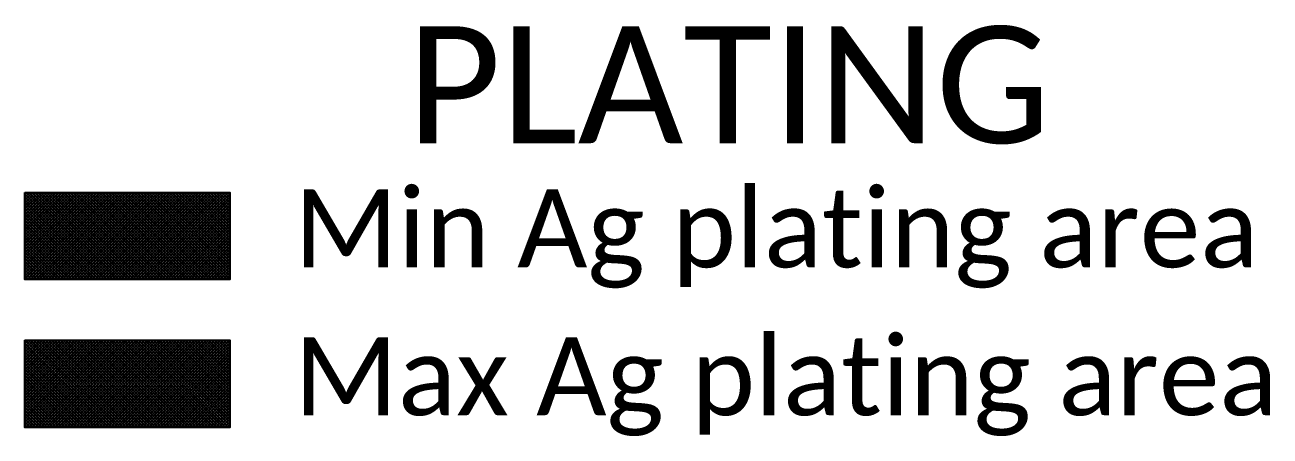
# Model space of a CAD drawing. Extents: x -4.2 to 13.4, y -4.2 to 26.3.
# Drawn here: x 8.934 to 12.766, y 4.099 to 5.365 of the extents above; entities that cross this region are included whole.
import ezdxf

# ---------------------------------------------------------------- set-up
doc = ezdxf.new("R2010")
doc.units = 0
doc.layers.add('AM_4', color=3, linetype='Continuous', lineweight=25)
doc.layers.add('TEXT', color=7, linetype='Continuous')
doc.styles.get("Standard").update_dxf_attribs({"font": 'calibri.ttf'})

msp = doc.modelspace()

# ---------------------------------------------------------------- hatches: boundary and pattern name
at = {"layer": 'AM_4', "linetype": 'ByBlock'}
h = msp.add_hatch(dxfattribs=at)
h.set_pattern_fill('ANSI37,_O', color=6, scale=0.002)
h.set_pattern_definition([(45, (603.5036905, 1053.329274), (-0.00449012806, 0.00449012806), []), (135, (603.5036905, 1053.329274), (-0.00449012806, -0.00449012806), [])])
h.paths.add_polyline_path([(8.9337, 4.84905), (8.9337, 4.58107), (9.56398, 4.58107), (9.56398, 4.84905)])
h = msp.add_hatch(dxfattribs=at)
h.set_pattern_fill('ANSI37,_O', color=254, scale=0.002)
h.set_pattern_definition([(45, (603.5036905, 1052.37634), (-0.00449012806, 0.00449012806), []), (135, (603.5036905, 1052.37634), (-0.00449012806, -0.00449012806), [])])
h.paths.add_polyline_path([(8.9337, 4.39396), (8.9337, 4.12598), (9.56398, 4.12598), (9.56398, 4.39396)])

# ---------------------------------------------------------------- linework, layer by layer
at = {"linetype": 'ByBlock'}
msp.add_lwpolyline([(8.9337, 4.84905), (9.56398, 4.84905), (9.56398, 4.58107), (8.9337, 4.58107)], close=True, dxfattribs=at)
at = {"layer": 'AM_4', "color": 254, "linetype": 'ByBlock'}
msp.add_lwpolyline([(8.9337, 4.39396), (9.56398, 4.39396), (9.56398, 4.12598), (8.9337, 4.12598)], close=True, dxfattribs=at)

# ---------------------------------------------------------------- texts
at = {"layer": 'TEXT'}
for s, height, p in [('PLATING', 0.36, (10.1097, 5.00086)), ('Min Ag plating area', 0.24, (9.76202, 4.61847)), ('Max Ag plating area', 0.24, (9.76202, 4.16339))]:
    msp.add_text(s, height=height, dxfattribs=at).set_placement(p)

doc.saveas('drawing.dxf')
